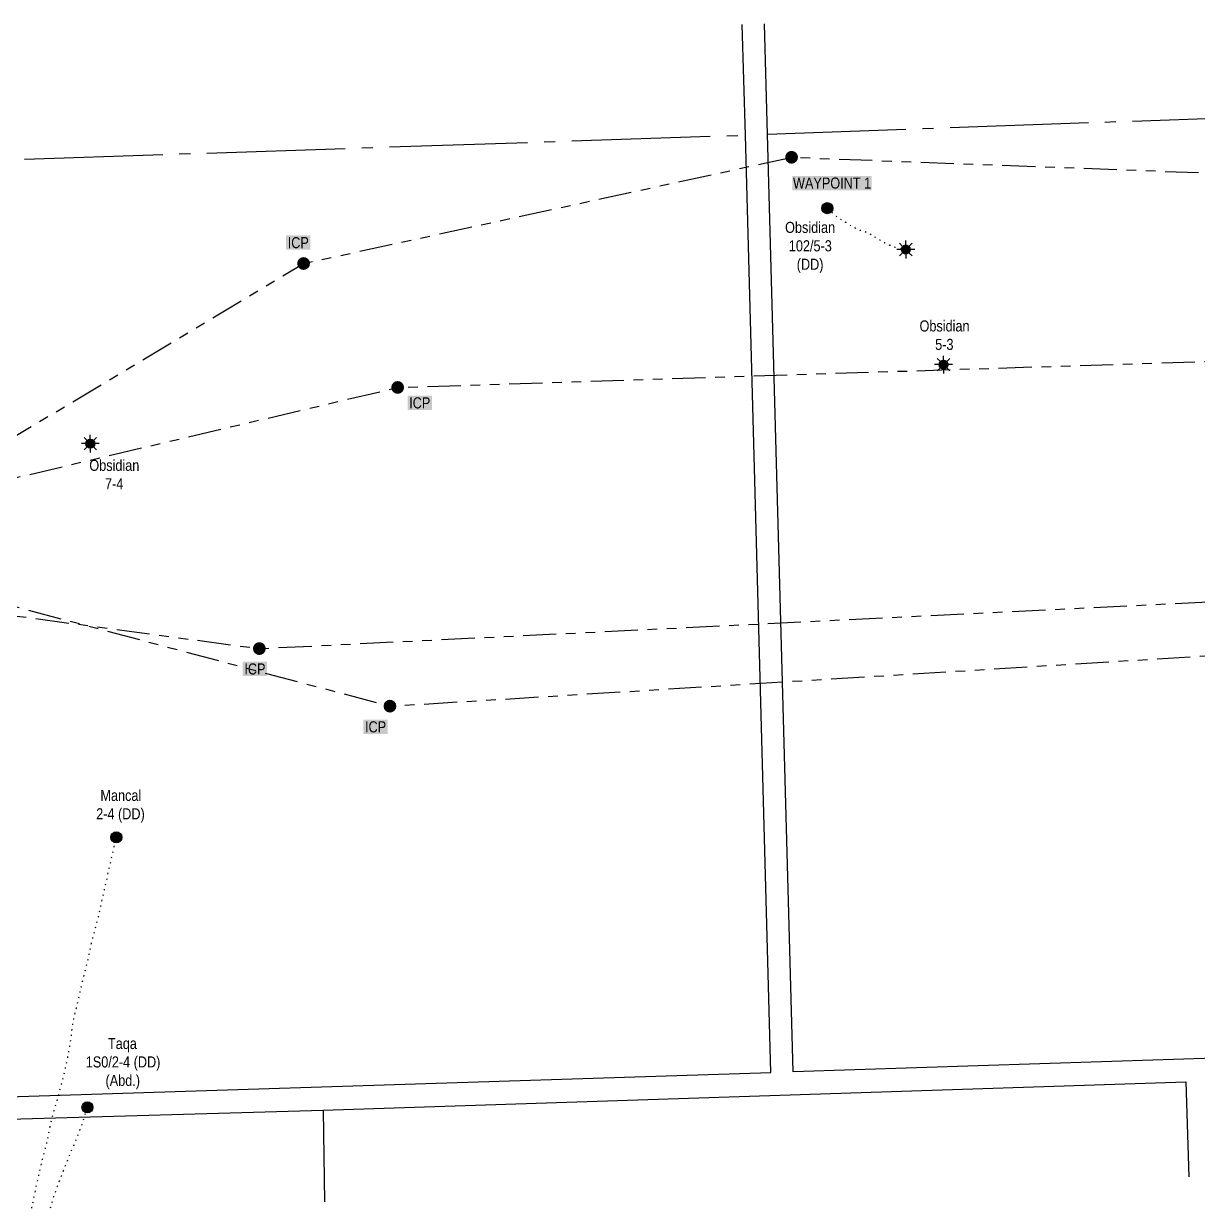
# Model space of a CAD drawing. Extents: x 640289 to 652763, y 5833822 to 5839625.
# Drawn here: x 648146 to 649208, y 5837616 to 5838687 of the extents above; entities that cross this region are included whole.
import ezdxf

# ---------------------------------------------------------------- set-up
doc = ezdxf.new("R2010")
doc.units = 0
doc.header["$LTSCALE"] = 5
for name, pattern in [('foc-DOT', [1, 0.2, -0.8]), ('foc-DRILLPATH', [14.75, 6, -1.75, 1.75, -1.75, 1.75, -1.75]), ('foc-QUARTERLINE', [33, 25, -3, 2, -3])]:
    doc.linetypes.add(name, pattern=pattern)
for name, color, linetype in [('AS-DRILL-T', 8, 'Continuous'), ('DETAIL-HZ-Existing', 8, 'foc-DOT'), ('DRILL-T', 8, 'Continuous'), ('F-WS-S', 8, 'Continuous'), ('L-MON', 1, 'Continuous'), ('L-QSEC', 8, 'foc-QUARTERLINE'), ('L-SEC', 7, 'Continuous'), ('P-PDRILLPATH', 12, 'foc-DRILLPATH')]:
    doc.layers.add(name, color=color, linetype=linetype)
doc.styles.add('80L', font='ARIALN.TTF', dxfattribs={"height": 10})

# ---------------------------------------------------------------- blocks, each defined once
blk = doc.blocks.new('plbh')
at = {"layer": 'L-MON'}
h = blk.add_hatch(color=255, dxfattribs=at)
h.dxf.hatch_style = 1
edge = h.paths.add_edge_path()
edge.add_arc((0, 0), 1.16, 0, 360)
h = blk.add_hatch(color=256, dxfattribs=at)
h.dxf.hatch_style = 1
h.paths.add_polyline_path([(-0.96, 0, 1), (0.96, 0, 1)])
h.paths.add_polyline_path([(0.91, 0, -1), (-0.91, 0, -1)], flags=16)
h.paths.add_polyline_path([(0.45, 0, -1), (-0.45, 0, -1)], flags=0)
h = blk.add_hatch(color=256, dxfattribs=at)
h.dxf.hatch_style = 1
h.paths.add_polyline_path([(-0.45, 0, 1), (0.45, 0, 1)])
h.paths.add_polyline_path([(0.4, 0, -1), (-0.4, 0, -1)], flags=16)
at = {"layer": 'L-MON', "color": 240}
for radius in [0.96, 0.91, 0.45, 0.4]:
    blk.add_circle((0, 0), radius, dxfattribs=at)
blk = doc.blocks.new('ICP_text')
at = {"color": 14, "insert": (-10.8, -0.5), "char_height": 10, "attachment_point": 5, "style": '80L', "bg_fill": 1, "box_fill_scale": 1.15, "bg_fill_color": 255, "bg_fill_transparency": 0}
blk.add_mtext_dynamic_manual_height_columns('ICP', width=19.07, gutter_width=47.5, heights=[0], dxfattribs=at)
blk = doc.blocks.new('BH-Existing')
at = {"layer": 'AS-DRILL-T'}
h = blk.add_hatch(color=256, dxfattribs=at)
h.dxf.hatch_style = 1
edge = h.paths.add_edge_path()
edge.add_arc((0, 0), 0.5, 0, 360)
blk.add_circle((0, 0), 0.5, dxfattribs=at)
blk = doc.blocks.new('GAS')
h = blk.add_hatch(color=255)
h.dxf.hatch_style = 1
edge = h.paths.add_edge_path()
edge.add_arc((0, 0), 0.9, 0, 360)
for p, q in [((-0.81, 0), (-1.62, 0)), ((-0.57, 0.57), (-1.14, 1.14)), ((0, 0.81), (0, 1.62)), ((0.57, 0.57), (1.14, 1.14)), ((1.62, 0), (0.81, 0)), ((-0.57, -0.57), (-1.14, -1.14)), ((0, -0.81), (0, -1.62)), ((1.14, -1.14), (0.57, -0.57))]:
    blk.add_line(p, q)
blk.add_circle((0, 0), 0.8)

msp = doc.modelspace()

# ---------------------------------------------------------------- linework, layer by layer
at = {"layer": 'DETAIL-HZ-Existing', "flags": 128}
for points in [[(648943.204, 5838482.648), (648940.846, 5838482.546), (648940.64, 5838482.39), (648940.479, 5838482.095), (648940.211, 5838482.046), (648939.874, 5838482.256), (648939.497, 5838482.475), (648939.07, 5838482.712), (648938.563, 5838482.917), (648937.988, 5838483.099), (648937.391, 5838483.321), (648936.773, 5838483.572), (648936.114, 5838483.832), (648935.396, 5838484.08), (648934.658, 5838484.328), (648933.91, 5838484.585), (648933.142, 5838484.852), (648932.373, 5838485.138), (648931.604, 5838485.415), (648930.875, 5838485.693), (648930.197, 5838485.952), (648929.539, 5838486.192), (648928.892, 5838486.412), (648928.285, 5838486.624), (648927.688, 5838486.846), (648927.1, 5838487.088), (648926.512, 5838487.34), (648925.924, 5838487.622), (648925.324, 5838487.924), (648924.734, 5838488.236), (648924.145, 5838488.538), (648923.555, 5838488.84), (648922.966, 5838489.143), (648922.387, 5838489.425), (648921.827, 5838489.738), (648921.307, 5838490.052), (648920.807, 5838490.387), (648920.297, 5838490.712), (648919.746, 5838491.035), (648919.155, 5838491.387), (648918.503, 5838491.777), (648917.809, 5838492.226), (648917.053, 5838492.733), (648916.246, 5838493.289), (648915.388, 5838493.873), (648914.489, 5838494.466), (648913.55, 5838495.057), (648912.593, 5838495.628), (648911.636, 5838496.169), (648910.649, 5838496.689), (648909.644, 5838497.179), (648908.609, 5838497.648), (648907.545, 5838498.095), (648906.441, 5838498.522), (648905.319, 5838498.897), (648904.228, 5838499.244), (648903.148, 5838499.571), (648902.066, 5838499.948), (648900.972, 5838500.375), (648899.877, 5838500.852), (648898.76, 5838501.378), (648897.652, 5838501.954), (648896.523, 5838502.56), (648895.353, 5838503.205), (648894.161, 5838503.889), (648892.968, 5838504.622), (648891.754, 5838505.396), (648890.529, 5838506.189), (648889.265, 5838506.97), (648887.991, 5838507.732), (648886.768, 5838508.465), (648885.585, 5838509.189), (648884.404, 5838509.873), (648883.202, 5838510.567), (648881.998, 5838511.32), (648880.893, 5838512.147), (648879.865, 5838513.046), (648878.846, 5838513.965), (648877.818, 5838514.874), (648876.789, 5838515.793), (648875.791, 5838516.693), (648874.844, 5838517.584), (648873.906, 5838518.476), (648873.71, 5838518.65), (648872.299, 5838519.988)], [(648153.341, 5837616.201), (648153.519, 5837617.112), (648155.098, 5837625.054), (648156.835, 5837633.07), (648158.595, 5837641.017), (648160.232, 5837648.701), (648162.121, 5837656.642), (648163.095, 5837660.473), (648164.099, 5837664.305), (648165.116, 5837668.058), (648166.112, 5837671.8), (648167.051, 5837675.48), (648167.878, 5837679.227), (648168.558, 5837682.849), (648169.236, 5837686.522), (648169.945, 5837690.185), (648170.715, 5837693.84), (648171.52, 5837697.306), (648172.519, 5837700.948), (648173.61, 5837704.563), (648174.814, 5837708.391), (648175.969, 5837712.188), (648177.077, 5837716.244), (648178.12, 5837720.417), (648179.193, 5837724.622), (648180.309, 5837728.708), (648181.397, 5837732.763), (648182.356, 5837736.734), (648183.301, 5837740.884), (648184.197, 5837744.963), (648185.073, 5837749.072), (648185.931, 5837753.07), (648186.695, 5837756.915), (648187.368, 5837760.757), (648188.008, 5837764.728), (648188.61, 5837768.608), (648189.166, 5837772.707), (648189.638, 5837776.913), (648190.127, 5837780.9), (648190.823, 5837785.013), (648191.699, 5837789.092), (648192.678, 5837793.103), (648193.658, 5837797.055), (648194.647, 5837801.047), (648195.569, 5837804.947), (648196.495, 5837809.057), (648197.438, 5837813.227), (648198.374, 5837817.318), (648199.277, 5837821.207), (648200.198, 5837825.137), (648201.137, 5837829.127), (648202.107, 5837833.088), (648203.043, 5837836.849), (648203.951, 5837840.538), (648204.794, 5837844.075), (648205.602, 5837847.762), (648206.403, 5837851.698), (648207.257, 5837855.545), (648208.294, 5837859.609), (648209.438, 5837863.765), (648210.612, 5837867.913), (648211.662, 5837871.897), (648212.602, 5837875.847), (648213.478, 5837879.626), (648213.848, 5837881.258), (648215.207, 5837887.252), (648229.692, 5837951.442)], [(648170.27, 5837616.574), (648170.662, 5837618.023), (648171.938, 5837622.454), (648173.361, 5837626.979), (648174.952, 5837631.59), (648176.67, 5837636.274), (648178.458, 5837640.961), (648180.258, 5837645.618), (648182.067, 5837650.265), (648183.907, 5837654.913), (648185.758, 5837659.501), (648187.561, 5837664.028), (648189.355, 5837668.535), (648191.201, 5837672.973), (648193.05, 5837677.331), (648194.86, 5837681.608), (648196.553, 5837685.821), (648198.076, 5837690.03), (648199.447, 5837694.283), (648200.751, 5837698.475), (648203.609, 5837707.446)]]:
    msp.add_lwpolyline(points, dxfattribs=at)
at = {"layer": 'L-QSEC'}
for p, q in [((648818.384, 5838586.853), (649621.788, 5838615.859)), ((647157.278, 5838531.408), (648798.284, 5838586.06)), ((648416.523, 5837705.032), (648418.013, 5837622.033))]:
    msp.add_line(p, q, dxfattribs=at)
at = {"layer": 'L-SEC'}
for p, q in [((648798.282, 5838586.126), (648795.422, 5838685.993)), ((648818.388, 5838586.702), (648815.524, 5838686.72)), ((648821.33, 5837738.94), (648798.282, 5838586.126)), ((648841.434, 5837739.582), (648818.384, 5838586.853)), ((649637.615, 5837765.024), (648841.434, 5837739.582)), ((648012.384, 5837713.09), (648821.33, 5837738.94)), ((648416.523, 5837705.032), (649196.174, 5837730.583)), ((649196.174, 5837730.583), (649198.896, 5837644.627)), ((648111.782, 5837696.142), (648416.523, 5837705.032))]:
    msp.add_line(p, q, dxfattribs=at)
at = {"layer": 'P-PDRILLPATH', "flags": 128}
for points in [[(647937.275, 5838193.565), (648399, 5838470), (648840, 5838566), (650354, 5838509)], [(647936.176, 5838228.544), (648484, 5838358), (649507, 5838391), (650100, 5838515), (651160, 5838553)], [(647936.647, 5838213.553), (648477, 5838070), (649629, 5838141), (650102, 5838193), (651174, 5838242)], [(647937.746, 5838178.573), (648359, 5838122), (650347, 5838220)]]:
    msp.add_lwpolyline(points, dxfattribs=at)

# ---------------------------------------------------------------- block references
at = {"linetype": 'Continuous', "xscale": 0.9997111, "yscale": 0.9997111, "zscale": 0.9997111}
for p in [(648404.966, 5838489.288), (648514.751, 5838344.5), (648365.8, 5838104.026), (648474.83, 5838051.743)]:
    msp.add_blockref('ICP_text', p, dxfattribs=at)
at = {"layer": 'AS-DRILL-T', "xscale": 9.999999999999877, "yscale": 9.999999999999877, "zscale": 9.999999999999877}
for p in [(648872.302, 5838519.998), (648229.709, 5837951.487), (648203.64, 5837707.465)]:
    msp.add_blockref('BH-Existing', p, dxfattribs=at)
at = {"layer": 'F-WS-S', "xscale": 4.999999999999939, "yscale": 4.999999999999939, "zscale": 4.999999999999939}
for p in [(648943.204, 5838482.648), (648977.376, 5838378.61), (648206.228, 5838307.209)]:
    msp.add_blockref('GAS', p, dxfattribs=at)
at = {"layer": 'L-MON', "xscale": 4.998555499999934, "yscale": 4.998555499999934, "zscale": 4.998555499999934}
for p in [(648840, 5838566), (648399, 5838470), (648484, 5838358), (648359, 5838122), (648477, 5838070)]:
    msp.add_blockref('plbh', p, dxfattribs=at)

# ---------------------------------------------------------------- texts
at = {"color": 14, "insert": (648876.593, 5838542.649), "char_height": 9.9971, "attachment_point": 5, "style": '80L', "bg_fill": 1, "box_fill_scale": 1.15, "bg_fill_color": 255, "bg_fill_transparency": 0}
msp.add_mtext_dynamic_manual_height_columns('WAYPOINT 1', width=68.63342, gutter_width=189.945, heights=[0], dxfattribs=at)
at = {"layer": 'DRILL-T', "char_height": 9.99711, "attachment_point": 1, "style": '80L'}
for s, width, insert in [('\\pi0.34624;Obsidian\\P\\pi3.7218;102/5-3 \\P\\pi10.872;(DD)', 44.51337, (648833.797, 5838507.643)), ('\\pi-1.0931;Obsidian\\P\\pi13.043;5-3', 41.63479, (648956.738, 5838418.58)), ('\\pi-1.0931;Obsidian\\P\\pi13.088;7-4', 41.63479, (648206.423, 5838292.625)), ('\\pi4.0353;Mancal\\P\\pi0.21649;2-4 (DD)', 43.306, (648211.331, 5837994.353)), ('\\pi20.78;Taqa\\P\\pi0.67338;1S0/2-4 (DD)\\P\\pi18.537;(Abd.)', 66.87353, (648201.442, 5837770.137))]:
    msp.add_mtext_dynamic_manual_height_columns(s, width=width, gutter_width=50, heights=[0], dxfattribs=dict(at, insert=insert))

doc.saveas('drawing.dxf')
